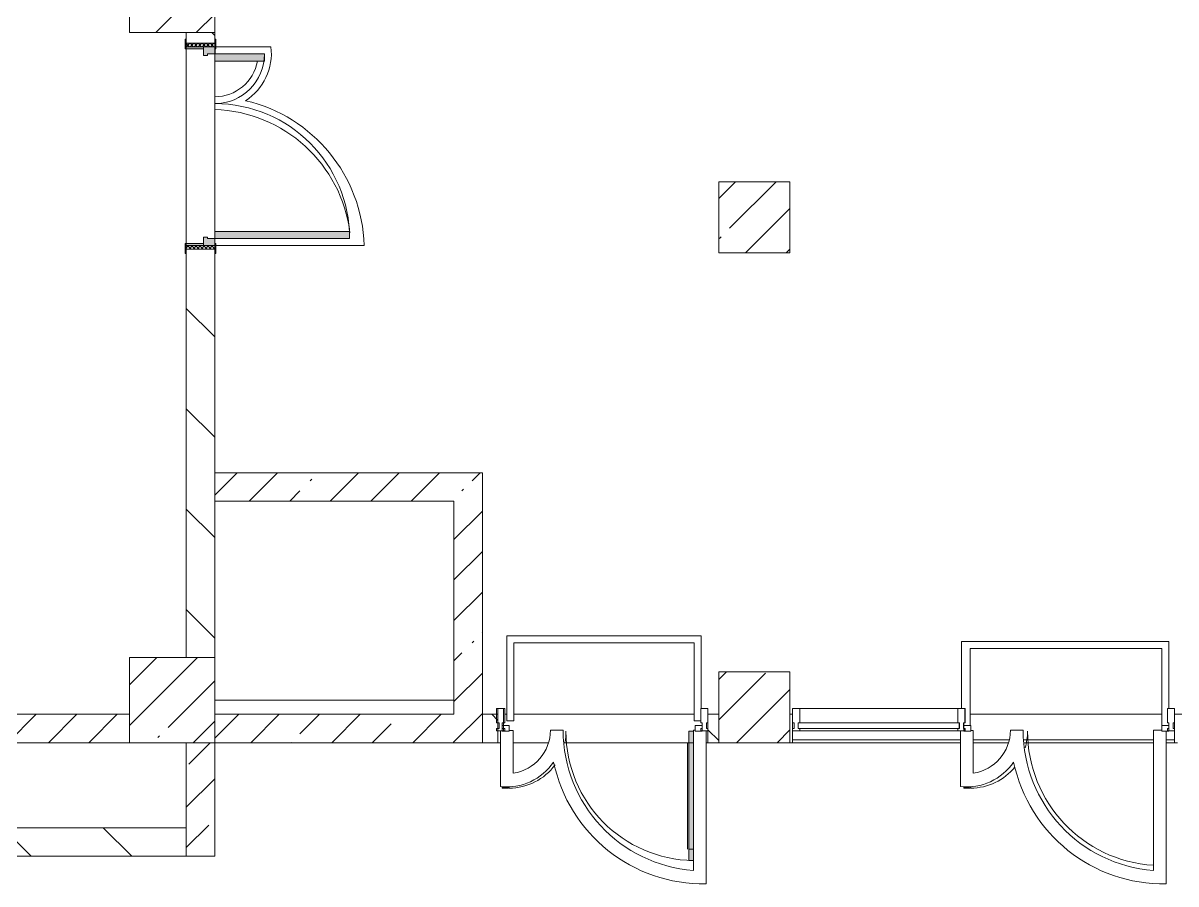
# Model space of a CAD drawing. Header units: millimetres. Extents: x 81632 to 272167, y -8553 to 29000.
# Drawn here: x 210371 to 218491, y 10705 to 16767 of the extents above; entities that cross this region are included whole.
import ezdxf

# ---------------------------------------------------------------- set-up
doc = ezdxf.new("R2010")
doc.units = ezdxf.units.MM
for name, color, linetype, lineweight, true_color in [('A-DETL-GENF-2', 7, 'Continuous', 5, 0xe2e2e2), ('A-DETL-GENF-4', 7, 'Continuous', 5, 0xaaaaaa), ('A-DOOR-5', 7, 'Continuous', 5, 0xe2e2e2), ('A-DOOR-6', 7, 'Continuous', 5, 0xaaaaaa), ('A-DOOR-FRAM-4', 7, 'Continuous', 5, 0xe2e2e2), ('A-DOOR-FRAM-6', 7, 'Continuous', 5, 0xaaaaaa), ('A-FLOR-1', 7, 'Continuous', 5, 0xaaaaaa)]:
    doc.layers.add(name, color=color, linetype=linetype, lineweight=lineweight, true_color=true_color)
for name, color, linetype, lineweight in [('A-GLAZ-CURT-2', 7, 'Continuous', 5), ('A-GLAZ-CWMG-2', 7, 'Continuous', 5), ('A-WALL', 7, 'Continuous', 9), ('I-WALL-3', 7, 'Continuous', 5), ('S-COLS-1', 7, 'Continuous', 5)]:
    doc.layers.add(name, color=color, linetype=linetype, lineweight=lineweight)
pattern_1 = [(135, (144961.33, 0), (-353.5534, -353.5534), [])]
pattern_2 = [(45, (144961.33, 0), (-285.1231, 285.1231), []), (45, (145246.45, 0), (-285.1231, 285.1231), [504.031, -100.806, 16.764, -84.042])]

# ---------------------------------------------------------------- blocks, each defined once
blk = doc.blocks.new('BSC_Колонна _Прямоугольная - 600х600-23205240-2_6_3_птичка')
at = {"layer": 'S-COLS-1'}
h = blk.add_hatch(dxfattribs=at)
h.set_pattern_fill('FP_63', color=256, style=0, pattern_type=2)
h.set_pattern_definition([(45, (-66460, -12000), (-285.1231, 285.1231), []), (45, (-66174.88, -12000), (-285.1231, 285.1231), [504.031, -100.806, 16.764, -84.042])])
h.paths.add_polyline_path([(-300, -300), (300, -300), (300, 300), (-300, 300)])
for p, q in [((300, 300), (-300, 300)), ((-300, 300), (-300, -300)), ((300, -300), (300, 300)), ((-300, -300), (300, -300))]:
    blk.add_line(p, q, dxfattribs=at)
blk = doc.blocks.new('BSC_Колонна _Прямоугольная - 600х600-V33-2_6_3_птичка')
at = {"layer": 'S-COLS-1'}
h = blk.add_hatch(dxfattribs=at)
h.set_pattern_fill('FP_72', color=256, style=0, pattern_type=2)
h.set_pattern_definition([(45, (-66460, -17000), (-285.1231, 285.1231), []), (45, (-66174.88, -17000), (-285.1231, 285.1231), [504.031, -100.806, 16.764, -84.042])])
h.paths.add_polyline_path([(-300, -300), (300, -300), (300, 300), (-300, 300), (-300, 95.5)])
for p, q in [((300, 300), (-300, 300)), ((-300, 300), (-300, -300)), ((300, -300), (300, 300)), ((-300, -300), (300, -300))]:
    blk.add_line(p, q, dxfattribs=at)
blk = doc.blocks.new('110_Дверь_СКБ_2Ст - Д-6_л__ ДОО_Дв_1450x2100h_Дверь из раздевальной в коридор-V37-2_6_3_птичка')
at = {"layer": 'A-DOOR-5'}
for points in [[(662.5, 100), (662.5, 1050), (612.5, 1050), (612.5, 100)], [(-587.5, 100), (-587.5, 450), (-637.5, 450), (-637.5, 100)]]:
    blk.add_hatch(color=256, dxfattribs=at).paths.add_polyline_path(points)
h = blk.add_hatch(color=256, dxfattribs=at)
h.paths.add_polyline_path([(712.5, 100), (662.5, 100), (662.5, 50), (652.5, 50), (652.5, 20), (712.5, 20)])
h.paths.add_polyline_path([(-627.5, 20), (-627.5, 50), (-637.5, 50), (-637.5, 100), (-687.5, 100), (-687.5, 20)])
at = {"layer": 'A-DOOR-6'}
h = blk.add_hatch(dxfattribs=at)
h.set_pattern_fill('FP_17', color=256, style=0, pattern_type=2)
h.set_pattern_definition([(135, (1576.41, 164.685), (-14.14214, -14.14214), []), (225, (1576.41, 164.685), (14.14214, -14.14214), [])])
h.paths.add_polyline_path([(737.5, 100), (712.5, 100), (712.5, -100), (737.5, -100)])
at = {"layer": 'A-DOOR-FRAM-4'}
for points in [[(-672.5, 100), (-672.5, 108), (-742.5, 108), (-742.5, 100)], [(767.5, 100), (767.5, 108), (697.5, 108), (697.5, 100)], [(-672.5, 20), (-687.5, 20), (-687.5, -100), (-672.5, -100), (-672.5, 5.7)], [(712.5, 20), (697.5, 20), (697.5, -100), (712.5, -100)], [(-672.5, -100), (-742.5, -100), (-742.5, -108), (-672.5, -108)], [(767.5, -108), (767.5, -100), (697.5, -100), (697.5, -108)]]:
    blk.add_hatch(color=256, dxfattribs=at).paths.add_polyline_path(points)
at = {"layer": 'A-DOOR-FRAM-6'}
h = blk.add_hatch(dxfattribs=at)
h.set_pattern_fill('FP_18', color=256, style=0, pattern_type=2)
h.set_pattern_definition([(45, (-546.384, 164.685), (-14.1421, 14.1421), []), (135, (-546.384, 164.685), (-14.1421, -14.1421), [])])
h.paths.add_polyline_path([(-687.5, 5.7), (-687.5, 100), (-712.5, 100), (-712.5, -100), (-687.5, -100)])
at = {"layer": 'A-DOOR-6'}
for p, q in [((662.5, 1050), (612.5, 1050)), ((612.5, 1050), (612.5, 100)), ((662.5, 100), (662.5, 1050)), ((-637.5, 450), (-637.5, 100)), ((-587.5, 450), (-637.5, 450)), ((-587.5, 100), (-587.5, 450)), ((-637.5, 100), (-587.5, 100)), ((612.5, 100), (662.5, 100))]:
    blk.add_line(p, q, dxfattribs=at)
for centre, radius, start, end in [((662.5, 100), 950, 90, 180), ((-637.5, 100), 350, 360, 90)]:
    blk.add_arc(centre, radius, start, end, dxfattribs=at)
at = {"layer": 'A-DOOR-FRAM-6'}
for p, q in [((-672.5, 108), (-742.5, 108)), ((-742.5, 108), (-742.5, 100)), ((-742.5, 100), (-672.5, 100)), ((-687.5, 100), (-712.5, 100)), ((-712.5, 100), (-712.5, -100)), ((-637.5, 100), (-687.5, 100)), ((-687.5, 100), (-687.5, 20)), ((-687.5, -100), (-687.5, 100)), ((-672.5, 100), (-672.5, 108)), ((-637.5, 50), (-637.5, 100)), ((662.5, 100), (662.5, 50)), ((712.5, 100), (662.5, 100)), ((767.5, 108), (697.5, 108)), ((697.5, 108), (697.5, 100)), ((697.5, 100), (767.5, 100)), ((712.5, 20), (712.5, 100)), ((737.5, 100), (712.5, 100)), ((712.5, 100), (712.5, -100)), ((737.5, -100), (737.5, 100)), ((767.5, 100), (767.5, 108)), ((-687.5, 20), (-627.5, 20)), ((-672.5, 20), (-687.5, 20)), ((-687.5, 20), (-687.5, -100)), ((-672.5, -100), (-672.5, 20)), ((-627.5, 50), (-637.5, 50)), ((-627.5, 20), (-627.5, 50)), ((662.5, 50), (652.5, 50)), ((652.5, 50), (652.5, 20)), ((652.5, 20), (712.5, 20)), ((712.5, 20), (697.5, 20)), ((697.5, 20), (697.5, -100)), ((712.5, -100), (712.5, 20)), ((-672.5, -100), (-742.5, -100)), ((-742.5, -100), (-742.5, -108)), ((-742.5, -108), (-672.5, -108)), ((-712.5, -100), (-687.5, -100)), ((-687.5, -100), (-672.5, -100)), ((-672.5, -108), (-672.5, -100)), ((697.5, -100), (712.5, -100)), ((767.5, -100), (697.5, -100)), ((697.5, -100), (697.5, -108)), ((697.5, -108), (767.5, -108)), ((712.5, -100), (737.5, -100)), ((767.5, -108), (767.5, -100))]:
    blk.add_line(p, q, dxfattribs=at)
blk = doc.blocks.new('BSC_Колонна _Прямоугольная - 500х500-V85-2_6_3_птичка')
at = {"layer": 'S-COLS-1'}
h = blk.add_hatch(dxfattribs=at)
h.set_pattern_fill('FP_109', color=256, style=0, pattern_type=2)
h.set_pattern_definition([(45, (-70560, -15400), (-285.1231, 285.1231), []), (45, (-70274.88, -15400), (-285.1231, 285.1231), [504.031, -100.806, 16.764, -84.042])])
h.paths.add_polyline_path([(-250, -250), (250, -250), (250, 250), (-250, 250)])
for p, q in [((250, 250), (-250, 250)), ((-250, 250), (-250, -250)), ((250, -250), (250, 250)), ((-250, -250), (250, -250))]:
    blk.add_line(p, q, dxfattribs=at)
blk = doc.blocks.new('Прямоугольный импост - Импост структурный с накладкой - 160мм Темный-33326475-2_6_3_птичка')
at = {"layer": 'A-GLAZ-CWMG-2'}
for p, q in [((-50, 40), (-50, 140)), ((-50, 140), (0, 140)), ((0, 140), (0, 40)), ((-40, 40), (-50, 40)), ((-50, -17), (-50, 0)), ((-50, 0), (-40, 0)), ((-40, 0), (-40, 40)), ((-10, 40), (-10, 0)), ((0, 40), (-10, 40)), ((-10, 0), (0, 0)), ((0, 0), (0, -17)), ((0, -17), (-50, -17))]:
    blk.add_line(p, q, dxfattribs=at)
blk = doc.blocks.new('Дверь_Витражная_остекление_ - ВВ-6 остекление-32274838-2_6_3_птичка')
at = {"layer": 'A-DETL-GENF-2'}
for points in [[(-610, 930), (-642.6, 930), (-642.6, 20), (-610, 20), (-610, 268)], [(705, 420), (660, 420), (660, 410.2), (705, 410.4)]]:
    blk.add_hatch(color=256, dxfattribs=at).paths.add_polyline_path(points)
at = {"layer": 'A-DETL-GENF-4'}
for p, q in [((-642.6, 930), (-610, 930)), ((-610, 930), (-642.6, 930)), ((-610, 930), (-610, 20)), ((-610, 20), (-610, 930)), ((-642.6, 850), (-610, 850)), ((-601, 850), (-601, 100)), ((705, 420), (660, 420)), ((660, 420), (660, 410.2)), ((705, 420), (660, 420)), ((660, 420), (660, 410.2)), ((705, 420), (705, 408.4)), ((705, 408.4), (705, 420)), ((-642.6, 100), (-610, 100)), ((-610, 20), (-642.6, 20)), ((-642.6, 20), (-610, 20))]:
    blk.add_line(p, q, dxfattribs=at)
at = {"layer": 'A-DOOR-6'}
for p, q in [((655, 420), (655, 410.4)), ((-655, 20), (-705, 20)), ((-705, 20), (-705, -20)), ((-655, -20), (-655, 20)), ((705, 20), (655, 20)), ((655, 20), (655, -20)), ((705, -20), (705, 20)), ((-705, -20), (-655, -20)), ((655, -20), (705, -20))]:
    blk.add_line(p, q, dxfattribs=at)
for centre, radius, start, end in [((-655, 20), 910, 360, 89.20859), ((655, 20), 400, 90, 143.87233), ((655, 20), 400, 168.59224, 180)]:
    blk.add_arc(centre, radius, start, end, dxfattribs=at)
blk = doc.blocks.new('Прямоугольный импост - Импост структурный с накладкой - 160мм Темный-33326241-2_6_3_птичка')
at = {"layer": 'A-GLAZ-CWMG-2'}
for p, q in [((-25, 40), (-25, 140)), ((-25, 140), (25, 140)), ((25, 140), (25, 40)), ((-15, 40), (-25, 40)), ((-25, -17), (-25, 0)), ((-25, 0), (-15, 0)), ((-15, 0), (-15, 40)), ((15, 40), (15, 0)), ((25, 40), (15, 40)), ((15, 0), (25, 0)), ((25, 0), (25, -17)), ((25, -17), (-25, -17))]:
    blk.add_line(p, q, dxfattribs=at)
blk = doc.blocks.new('Прямоугольный импост - Импост структурный с накладкой - 160мм Темный-33326242-2_6_3_птичка')
at = {"layer": 'A-GLAZ-CWMG-2'}
for p, q in [((0, 140), (-50, 140)), ((-50, 140), (-50, 40)), ((0, 40), (0, 140)), ((-50, 40), (-40, 40)), ((-40, 0), (-50, 0)), ((-50, 0), (-50, -17)), ((-40, 40), (-40, 0)), ((-10, 0), (-10, 40)), ((-10, 40), (0, 40)), ((0, 0), (-10, 0)), ((0, -17), (0, 0)), ((-50, -17), (0, -17))]:
    blk.add_line(p, q, dxfattribs=at)
blk = doc.blocks.new('Прямоугольный импост - Импост структурный с накладкой - 160мм Темный-33326237-2_6_3_птичка')
at = {"layer": 'A-GLAZ-CWMG-2'}
for p, q in [((-50, 40), (-50, 140)), ((-50, 140), (0, 140)), ((0, 140), (0, 40)), ((-40, 40), (-50, 40)), ((-50, -17), (-50, 0)), ((-50, 0), (-40, 0)), ((-40, 0), (-40, 40)), ((-10, 40), (-10, 0)), ((0, 40), (-10, 40)), ((-10, 0), (0, 0)), ((0, 0), (0, -17)), ((0, -17), (-50, -17))]:
    blk.add_line(p, q, dxfattribs=at)
blk = doc.blocks.new('Дверь_Витражная_остекление_ - В-18-32468702-2_6_3_птичка')
at = {"layer": 'A-DETL-GENF-2'}
blk.add_hatch(color=256, dxfattribs=at).paths.add_polyline_path([(683.2, 420), (677.5, 420), (683.2, 410.4), (722.5, 410.4), (722.5, 420), (689.1, 420)])
at = {"layer": 'A-DETL-GENF-4'}
for p, q in [((722.5, 420), (677.5, 420)), ((677.5, 420), (677.5, 409.8)), ((722.5, 420), (677.5, 420)), ((677.5, 420), (677.5, 409.8)), ((722.5, 420), (722.5, 408.9)), ((722.5, 408.9), (722.5, 420))]:
    blk.add_line(p, q, dxfattribs=at)
at = {"layer": 'A-DOOR-6'}
for p, q in [((672.5, 420), (672.5, 409.2)), ((-672.5, 20), (-722.5, 20)), ((-722.5, 20), (-722.5, -20)), ((-672.5, -20), (-672.5, 20)), ((722.5, 20), (672.5, 20)), ((672.5, 20), (672.5, -20)), ((722.5, -20), (722.5, 20)), ((-722.5, -20), (-672.5, -20)), ((672.5, -20), (722.5, -20))]:
    blk.add_line(p, q, dxfattribs=at)
for centre, radius, start, end in [((-672.5, 20), 945, 360, 86.42063), ((672.5, 20), 400, 90, 141.04269), ((672.5, 20), 400, 163.22836, 180)]:
    blk.add_arc(centre, radius, start, end, dxfattribs=at)
blk = doc.blocks.new('Системная панель - Стекло - 40мм-32468815-2_6_3_птичка')
at = {"layer": 'A-GLAZ-CURT-2'}
for p, q in [((567, 0), (-567, 0)), ((-567, 0), (-567, -40)), ((567, -40), (567, 0)), ((-567, -40), (567, -40))]:
    blk.add_line(p, q, dxfattribs=at)
blk = doc.blocks.new('Прямоугольный импост - Импост структурный с накладкой - 160мм Темный-33326239-2_6_3_птичка')
at = {"layer": 'A-GLAZ-CWMG-2'}
for p, q in [((-25, 40), (-25, 140)), ((-25, 140), (25, 140)), ((25, 140), (25, 40)), ((-15, 40), (-25, 40)), ((-25, -17), (-25, 0)), ((-25, 0), (-15, 0)), ((-15, 0), (-15, 40)), ((15, 40), (15, 0)), ((25, 40), (15, 40)), ((15, 0), (25, 0)), ((25, 0), (25, -17)), ((25, -17), (-25, -17))]:
    blk.add_line(p, q, dxfattribs=at)
blk = doc.blocks.new('Прямоугольный импост - Импост структурный с накладкой - 160мм Темный-32468813-2_6_3_птичка')
at = {"layer": 'A-GLAZ-CWMG-2'}
for p, q in [((70880, 11940), (71994, 11940)), ((70880, 11783), (71994, 11783))]:
    blk.add_line(p, q, dxfattribs=at)

msp = doc.modelspace()

# ---------------------------------------------------------------- hatches: boundary and pattern name
at = {"layer": 'I-WALL-3'}
h = msp.add_hatch(dxfattribs=at)
h.set_pattern_fill('FP_76', color=256, style=0, pattern_type=2)
h.set_pattern_definition(pattern_1)
h.paths.add_polyline_path([(211521.3, 12300), (211721.3, 12300), (211721.3, 15175), (211521.3, 15175), (211521.3, 12644.7)])
h.paths.add_polyline_path([(211521.3, 16625), (211721.3, 16625), (211721.3, 16700), (211521.3, 16700), (211521.3, 16655)])
h.paths.add_polyline_path([(211583.4, 17300), (211721.3, 17300), (211721.3, 22700), (211521.3, 22700), (211521.3, 17300)])
h.paths.add_polyline_path([(211721.3, 23300), (211721.3, 24050), (211521.3, 24050), (211521.3, 23300)])
h.paths.add_polyline_path([(211721.3, 25950), (211721.3, 26500), (211521.3, 26500), (211521.3, 25950)])
h = msp.add_hatch(dxfattribs=at)
h.set_pattern_fill('FP_73', color=256, style=0, pattern_type=2)
h.set_pattern_definition(pattern_2)
h.paths.add_polyline_path([(213406.3, 13400), (213606.3, 13400), (213606.3, 13600), (211721.3, 13600), (211721.3, 13400), (212527.5, 13400)])
h = msp.add_hatch(dxfattribs=at)
h.set_pattern_fill('FP_73', color=256, style=0, pattern_type=2)
h.set_pattern_definition(pattern_2)
h.paths.add_polyline_path([(213406.3, 11700), (213606.3, 11700), (213606.3, 13400), (213406.3, 13400), (213406.3, 11900)])
h = msp.add_hatch(dxfattribs=at)
h.set_pattern_fill('FP_73', color=256, style=0, pattern_type=2)
h.set_pattern_definition(pattern_2)
h.paths.add_polyline_path([(206921.3, 11700), (211121.3, 11700), (211121.3, 11900), (205721.3, 11900), (205721.3, 11700), (206321.3, 11700)])
h.paths.add_polyline_path([(199721.3, 11700), (205121.3, 11700), (205121.3, 11900), (199721.3, 11900)])
h = msp.add_hatch(dxfattribs=at)
h.set_pattern_fill('FP_73', color=256, style=0, pattern_type=2)
h.set_pattern_definition(pattern_2)
h.paths.add_polyline_path([(213406.3, 11700), (213406.3, 11900), (211721.3, 11900), (211721.3, 11700), (212527.5, 11700)])
h = msp.add_hatch(dxfattribs=at)
h.set_pattern_fill('FP_76', color=256, style=0, pattern_type=2)
h.set_pattern_definition(pattern_1)
h.paths.add_polyline_path([(213606.3, 11700), (213715.3, 11700), (213715.3, 11900), (213606.3, 11900)])
h.paths.add_polyline_path([(220441.3, 11700), (220441.3, 11900), (218481.3, 11900), (218481.3, 11700), (219731.2, 11700)])
h.paths.add_polyline_path([(215228.8, 11700), (215271.3, 11700), (215271.3, 11900), (215195.3, 11900), (215195.3, 11700)])
h.paths.add_polyline_path([(215791.3, 11700), (215791.3, 11900), (215771.3, 11900), (215771.3, 11700)])
h = msp.add_hatch(dxfattribs=at)
h.set_pattern_fill('FP_73', color=256, style=0, pattern_type=2)
h.set_pattern_definition(pattern_2)
h.paths.add_polyline_path([(211721.3, 10900), (211721.3, 11700), (211521.3, 11700), (211521.3, 10900)])
h = msp.add_hatch(dxfattribs=at)
h.set_pattern_fill('FP_76', color=256, style=0, pattern_type=2)
h.set_pattern_definition(pattern_1)
h.paths.add_polyline_path([(210726.5, 10900), (211521.3, 10900), (211521.3, 11100), (207121.3, 11100), (207124.7, 10900), (208925.6, 10900)])
at = {"layer": 'S-COLS-1'}
h = msp.add_hatch(dxfattribs=at)
h.set_pattern_fill('FP_73', color=256, style=0, pattern_type=2)
h.set_pattern_definition(pattern_2)
h.paths.add_polyline_path([(215771.3, 11700), (215771.3, 12200), (215271.3, 12200), (215271.3, 11700)])

# ---------------------------------------------------------------- linework, layer by layer
at = {"layer": 'A-FLOR-1'}
for p, q in [((211724.3, 16585), (211724.3, 16550)), ((212117.4, 16600), (211729.3, 16600)), ((211721.3, 16248.1), (211721.3, 16158)), ((211729.3, 15201.1), (212773.7, 15201.1)), ((215148.2, 12453), (213778.2, 12453)), ((213778.2, 12453), (213778.2, 11853)), ((215148.2, 11940), (215148.2, 12453)), ((213828.2, 11853), (213828.2, 12403)), ((213828.2, 12403), (215098.2, 12403)), ((215098.2, 12403), (215098.2, 11853)), ((218441.8, 12412.4), (216982, 12412.4)), ((216982, 12412.4), (216982, 11940)), ((217042, 11820), (217042, 12362.4)), ((217042, 12362.4), (218391.8, 12362.4)), ((218391.8, 12362.4), (218391.8, 11820)), ((218441.8, 11940), (218441.8, 12412.4)), ((213406.3, 12000), (211721.3, 12000)), ((213733.8, 11783), (213733.8, 11392.1)), ((213778.2, 11853), (213828.2, 11853)), ((213823.3, 11785.1), (213795.3, 11785.1)), ((213823.3, 11485.1), (213823.3, 11785.1)), ((214175.3, 11788.1), (214085.7, 11788.1)), ((215105.3, 11788.1), (215093, 11788.1)), ((215093, 11788.1), (215093, 10800.5)), ((215098.2, 11853), (215145.3, 11853)), ((215182.7, 10705.4), (215182.7, 11783)), ((216973.8, 11783), (216973.8, 11392.1)), ((217063.3, 11785.1), (217046.3, 11785.1)), ((217063.3, 11485.1), (217063.3, 11785.1)), ((217415.3, 11788.1), (217325.7, 11788.1)), ((218391.3, 11788.1), (218333, 11788.1)), ((218333, 11788.1), (218333, 10800.5)), ((218422.7, 10705.4), (218422.7, 11780)), ((213733.8, 11700), (213715.3, 11700)), ((215195.3, 11700), (215182.7, 11700)), ((215791.3, 11720), (216973.8, 11720)), ((216973.8, 11700), (215791.3, 11700)), ((217063.3, 11720), (217317.4, 11720)), ((217419, 11720), (218333, 11720)), ((218422.7, 11720), (218481.3, 11720)), ((218481.3, 11700), (218422.7, 11700))]:
    msp.add_line(p, q, dxfattribs=at)
for centre, radius, start, end in [((211725.2, 16553.3), 395, 302.61833, 6.79242), ((211721.3, 16554.3), 306.2, 270, 349.74815), ((211695.2, 15169.3), 1079, 1.68848, 76.98917), ((211691.3, 15168.2), 990.3, 7.11312, 88.26401), ((213779.5, 11788.1), 306.2, 278.22053, 360), ((215165.6, 11788.1), 990.3, 180, 265.79425), ((217019.5, 11788.1), 306.2, 278.22053, 360), ((218405.6, 11788.1), 990.3, 180, 265.79425), ((213780.5, 11784.3), 395, 263.20758, 326.07537), ((215164.5, 11784.3), 1079, 191.7891, 270.96685), ((217020.5, 11784.3), 395, 263.20758, 326.07537), ((218404.5, 11784.3), 1079, 191.7891, 270.96685)]:
    msp.add_arc(centre, radius, start, end, dxfattribs=at)
at = {"layer": 'A-WALL'}
for p, q in [((213606.3, 11700), (213606.3, 11900)), ((211521.3, 10900), (211521.3, 11100))]:
    msp.add_line(p, q, dxfattribs=at)
at = {"layer": 'I-WALL-3'}
for p, q in [((211521.3, 16700), (211521.3, 16655)), ((211721.3, 16655), (211721.3, 16700)), ((211521.3, 15215), (211521.3, 16585)), ((211721.3, 16500), (211721.3, 16248.1)), ((211721.3, 16158), (211721.3, 15300)), ((211521.3, 15145), (211521.3, 12300)), ((211721.3, 12300), (211721.3, 15145)), ((213606.3, 13600), (211721.3, 13600)), ((213606.3, 11900), (213606.3, 13600)), ((211721.3, 13400), (213406.3, 13400)), ((213406.3, 13400), (213406.3, 11900)), ((211121.3, 11900), (205721.3, 11900)), ((213406.3, 11900), (211721.3, 11900)), ((213715.3, 11900), (213606.3, 11900)), ((213715.3, 11700), (213715.3, 11900)), ((213765.3, 11900), (213778.2, 11900)), ((213828.2, 11900), (215098.2, 11900)), ((215271.3, 11900), (215195.3, 11900)), ((215195.3, 11900), (215195.3, 11700)), ((215271.3, 11700), (215271.3, 11900)), ((215791.3, 11900), (215771.3, 11900)), ((215771.3, 11900), (215771.3, 11700)), ((215791.3, 11700), (215791.3, 11900)), ((217042, 11900), (218391.8, 11900)), ((220441.3, 11900), (218481.3, 11900)), ((218481.3, 11900), (218481.3, 11700)), ((209421.3, 11700), (211121.3, 11700)), ((211521.3, 11700), (211521.3, 11100)), ((211721.3, 10900), (211721.3, 11700)), ((211721.3, 11700), (213715.3, 11700)), ((214071.1, 11700), (213823.3, 11700)), ((215093, 11700), (214180, 11700)), ((215195.3, 11700), (215271.3, 11700)), ((215791.3, 11700), (215771.3, 11700)), ((217311.1, 11700), (217063.3, 11700)), ((218333, 11700), (217420, 11700)), ((218501.3, 11700), (218481.3, 11700)), ((211521.3, 11100), (209421.3, 11100)), ((206921.3, 10900), (211721.3, 10900))]:
    msp.add_line(p, q, dxfattribs=at)
at = {"layer": 'S-COLS-1'}
for p, q in [((215771.3, 12200), (215271.3, 12200)), ((215271.3, 12200), (215271.3, 11900)), ((215771.3, 11900), (215771.3, 12200)), ((215271.3, 11900), (215271.3, 11700)), ((215771.3, 11700), (215771.3, 11900)), ((215271.3, 11700), (215771.3, 11700))]:
    msp.add_line(p, q, dxfattribs=at)

# ---------------------------------------------------------------- block references
at = {"layer": 'A-DOOR-6'}
for name, p, rotation in [('110_Дверь_СКБ_2Ст - Д-6_л__ ДОО_Дв_1450x2100h_Дверь из раздевальной в коридор-V37-2_6_3_птичка', (211621.3, 15912.5), 269.9999999999999), ('Дверь_Витражная_остекление_ - ВВ-6 остекление-32274838-2_6_3_птичка', (214450.3, 11800), 180), ('Дверь_Витражная_остекление_ - В-18-32468702-2_6_3_птичка', (217718.8, 11800), 180)]:
    msp.add_blockref(name, p, dxfattribs=dict(at, rotation=rotation))
at = {"layer": 'A-GLAZ-CURT-2', "rotation": 180}
msp.add_blockref('Системная панель - Стекло - 40мм-32468815-2_6_3_птичка', (216398.3, 11800), dxfattribs=at)
at = {"layer": 'A-GLAZ-CWMG-2', "extrusion": (0, 0, -1)}
for name, p in [('Прямоугольный импост - Импост структурный с накладкой - 160мм Темный-33326241-2_6_3_птичка', (-213730.3, 11800)), ('Прямоугольный импост - Импост структурный с накладкой - 160мм Темный-33326475-2_6_3_птичка', (-213715.3, 11800)), ('Прямоугольный импост - Импост структурный с накладкой - 160мм Темный-33326237-2_6_3_птичка', (-215791.3, 11800)), ('Прямоугольный импост - Импост структурный с накладкой - 160мм Темный-33326239-2_6_3_птичка', (-216980.3, 11800)), ('Прямоугольный импост - Импост структурный с накладкой - 160мм Темный-33326241-2_6_3_птичка', (-216981.3, 11800))]:
    msp.add_blockref(name, p, dxfattribs=at)
at = {"layer": 'A-GLAZ-CWMG-2'}
for name, p in [('Прямоугольный импост - Импост структурный с накладкой - 160мм Темный-33326242-2_6_3_птичка', (215195.3, 11800)), ('Прямоугольный импост - Импост структурный с накладкой - 160мм Темный-32468813-2_6_3_птичка', (144961.3, 0)), ('Прямоугольный импост - Импост структурный с накладкой - 160мм Темный-33326242-2_6_3_птичка', (218481.3, 11800))]:
    msp.add_blockref(name, p, dxfattribs=at)
at = {"layer": 'S-COLS-1'}
for name, p in [('BSC_Колонна _Прямоугольная - 600х600-V33-2_6_3_птичка', (211421.3, 17000)), ('BSC_Колонна _Прямоугольная - 500х500-V85-2_6_3_птичка', (215521.3, 15400)), ('BSC_Колонна _Прямоугольная - 600х600-23205240-2_6_3_птичка', (211421.3, 12000))]:
    msp.add_blockref(name, p, dxfattribs=at)

doc.saveas('drawing.dxf')
